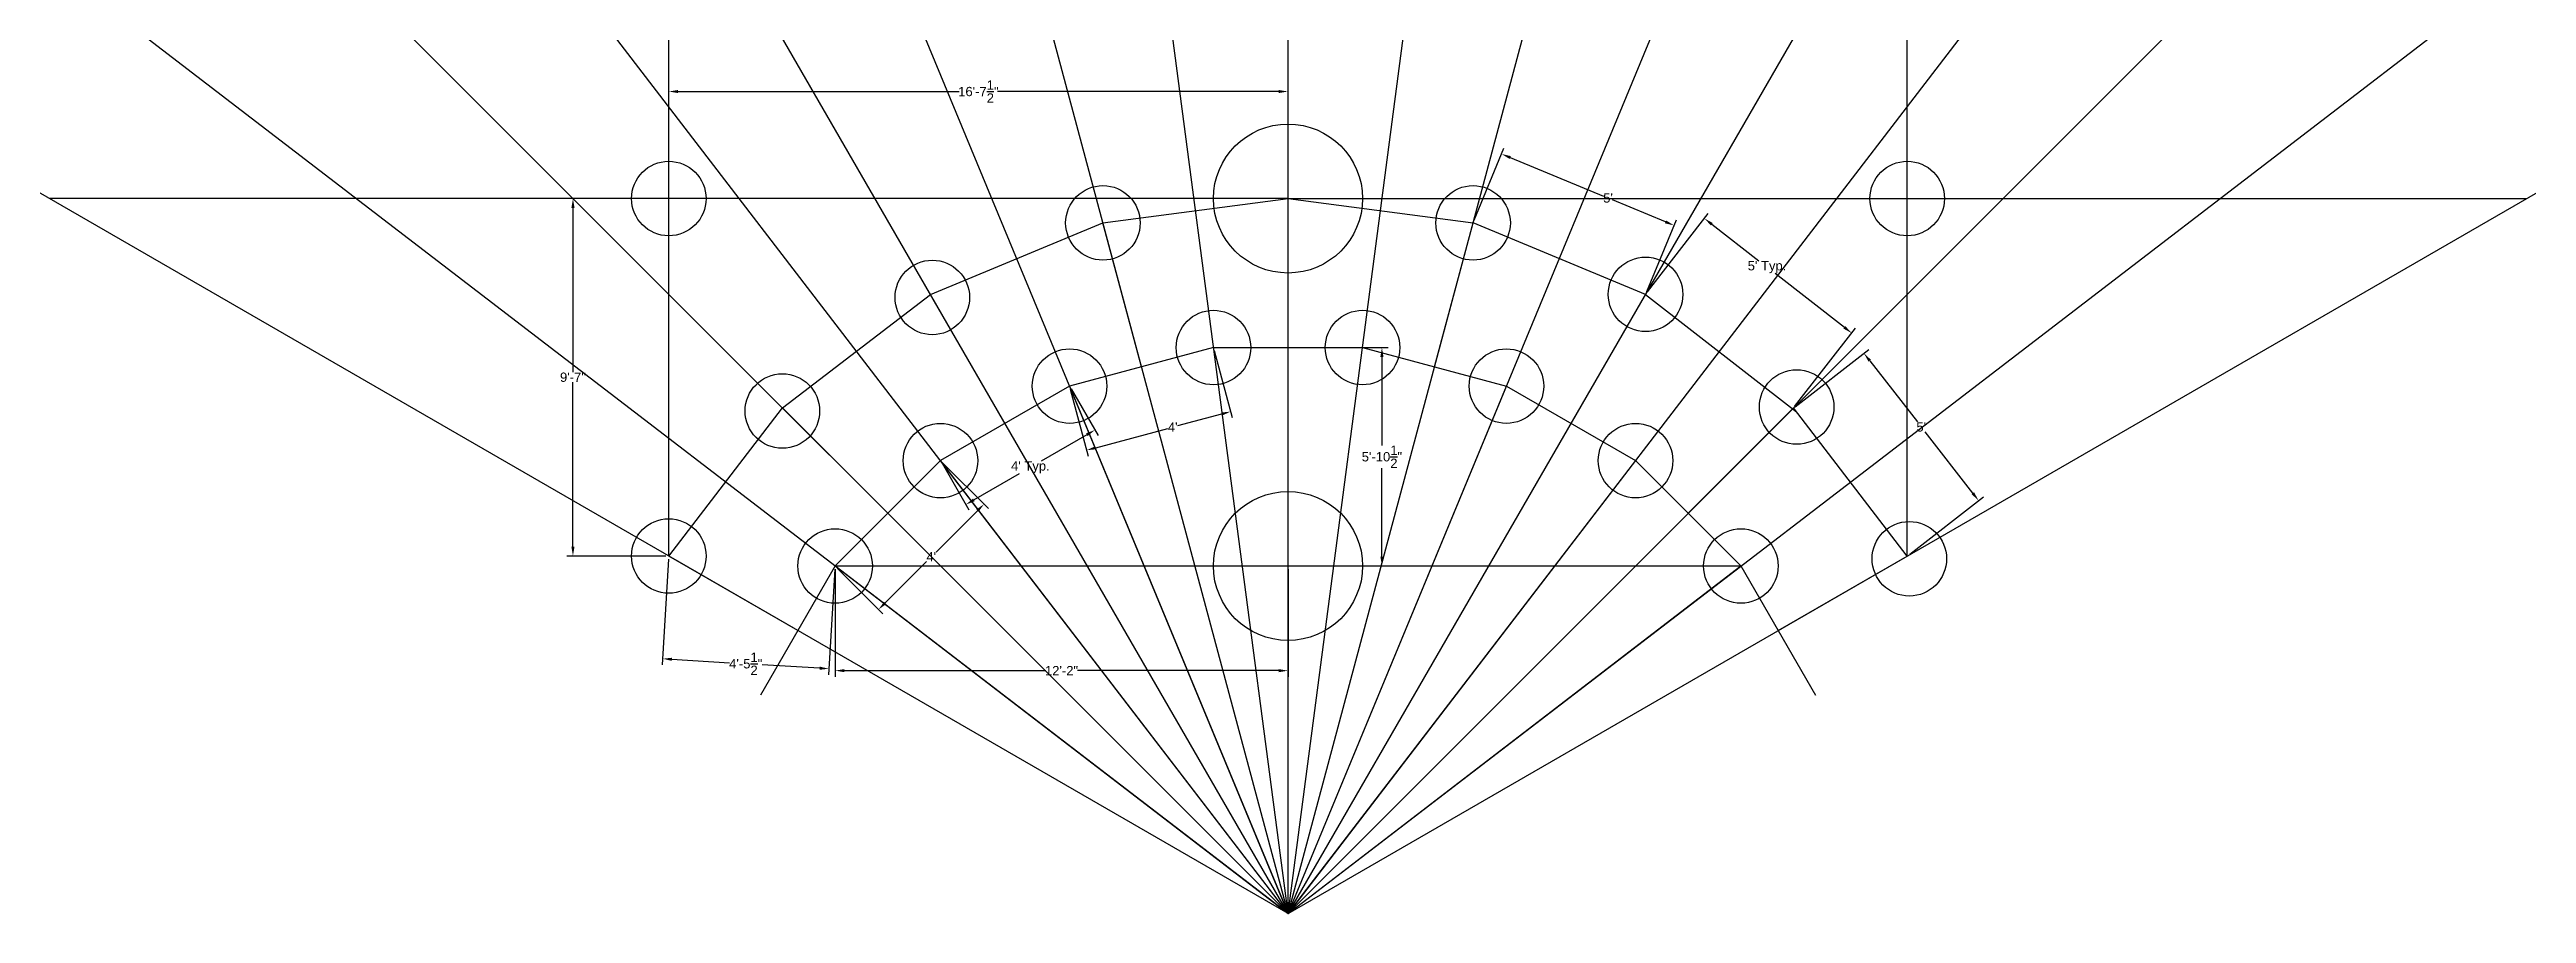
# Model space of a CAD drawing. Header units: feet. Extents: x -399 to 399, y 0 to 278.
import ezdxf

# ---------------------------------------------------------------- set-up
doc = ezdxf.new("R2010")
doc.units = ezdxf.units.FT
doc.header["$MEASUREMENT"] = 0
doc.layers.get('0').update_dxf_attribs({"color": 8})
for name, color, linetype in [('BigTree', 96, 'Continuous'), ('Dimen', 250, 'Continuous'), ('Trees1', 1, 'Continuous'), ('Trees2', 5, 'Continuous'), ('Trees3', 54, 'Continuous'), ('Trees4', 6, 'Continuous')]:
    doc.layers.add(name, color=color, linetype=linetype)
doc.styles.get("Standard").update_dxf_attribs({"font": 'arial.ttf'})
doc.dimstyles.get("Standard").update_dxf_attribs({"dimtxt": 3, "dimasz": 3, "dimexe": 2, "dimexo": 1, "dimgap": 0.09, "dimtad": 0, "dimtih": 1, "dimtoh": 1, "dimdec": 1, "dimrnd": 0.5, "dimzin": 0, "dimdsep": 46, "dimlunit": 4, "dimtxsty": 'Standard', "dimcen": 0.09, "dimadec": 0, "dimazin": 0, "dimtfac": 1, "dimtdec": 1, "dimtofl": 0, "dimtmove": 0, "dimatfit": 3, "dimfxl": 1, "dimtolj": 1, "dimtzin": 0, "dimarcsym": 0})

# ---------------------------------------------------------------- blocks, each defined once
blk = doc.blocks.new('*D1')
at = {"layer": 'Defpoints', "color": 0, "transparency": 16777216}
for p in [(59.61, 222.45), (124.34, 221.64), (115.15, 199.44)]:
    blk.add_point(p, dxfattribs=at)
at = {"layer": 'Dimen', "color": 0, "lineweight": -2, "transparency": 16777216}
for p, q in [((59.99, 223.37), (69.57, 246.5)), ((71.57, 243.5), (101.61, 231.06)), ((121.57, 222.79), (104.55, 229.84)), ((115.53, 200.37), (125.11, 223.49))]:
    blk.add_line(p, q, dxfattribs=at)
at = {"layer": 'Dimen', "color": 0, "transparency": 16777216}
for points in [[(71.76, 243.96), (71.38, 243.04), (68.8, 244.65)], [(121.76, 223.25), (121.38, 222.33), (124.34, 221.64)]]:
    blk.add_solid(points, dxfattribs=at)
at = {"layer": 'Dimen', "color": 0, "transparency": 16777216, "insert": (103.08, 230.45), "char_height": 3, "attachment_point": 5}
blk.add_mtext("\\A1;5'", dxfattribs=at)
blk = doc.blocks.new('*D2')
at = {"layer": 'Defpoints', "color": 0, "transparency": 16777216}
for p in [(-145.87, 111.93), (0, 111.93), (0, 78.22)]:
    blk.add_point(p, dxfattribs=at)
at = {"layer": 'Dimen', "color": 0, "lineweight": -2, "transparency": 16777216}
for p, q in [((-145.87, 110.93), (-145.87, 76.22)), ((0, 110.93), (0, 76.22)), ((-142.87, 78.22), (-78.04, 78.22)), ((-3, 78.22), (-67.84, 78.22))]:
    blk.add_line(p, q, dxfattribs=at)
at = {"layer": 'Dimen', "color": 0, "transparency": 16777216}
for points in [[(-142.87, 78.72), (-142.87, 77.72), (-145.87, 78.22)], [(-3, 78.72), (-3, 77.72), (0, 78.22)]]:
    blk.add_solid(points, dxfattribs=at)
at = {"layer": 'Dimen', "color": 0, "transparency": 16777216, "insert": (-72.94, 78.22), "char_height": 3, "attachment_point": 5}
blk.add_mtext('\\A1;12\'-2"', dxfattribs=at)
blk = doc.blocks.new('*D3')
at = {"layer": 'Defpoints', "color": 0, "transparency": 16777216}
for p in [(-199.44, 115.15), (-145.87, 111.93), (-147.86, 78.83)]:
    blk.add_point(p, dxfattribs=at)
at = {"layer": 'Dimen', "color": 0, "lineweight": -2, "transparency": 16777216}
for p, q in [((-199.5, 114.15), (-201.55, 80.05)), ((-145.93, 110.94), (-147.98, 76.84)), ((-198.44, 81.87), (-179.88, 80.75)), ((-150.86, 79.01), (-169.41, 80.13))]:
    blk.add_line(p, q, dxfattribs=at)
at = {"layer": 'Dimen', "color": 0, "transparency": 16777216}
for points in [[(-198.41, 82.37), (-198.47, 81.37), (-201.43, 82.05)], [(-150.83, 79.51), (-150.89, 78.51), (-147.86, 78.83)]]:
    blk.add_solid(points, dxfattribs=at)
at = {"layer": 'Dimen', "color": 0, "transparency": 16777216, "insert": (-174.65, 80.44), "char_height": 3, "attachment_point": 5}
blk.add_mtext('\\A1;4\'-5{\\H1x;\\S1/2;}"', dxfattribs=at)
blk = doc.blocks.new('*D4')
at = {"layer": 'Defpoints', "color": 0, "transparency": 16777216}
for p in [(0, 182.3), (0, 111.93), (30.25, 111.93)]:
    blk.add_point(p, dxfattribs=at)
at = {"layer": 'Dimen', "color": 0, "lineweight": -2, "transparency": 16777216}
for p, q in [((1, 182.3), (32.25, 182.3)), ((30.25, 179.3), (30.25, 150.74)), ((30.25, 114.93), (30.25, 143.49)), ((1, 111.93), (32.25, 111.93))]:
    blk.add_line(p, q, dxfattribs=at)
at = {"layer": 'Dimen', "color": 0, "transparency": 16777216}
for points in [[(29.75, 179.3), (30.75, 179.3), (30.25, 182.3)], [(29.75, 114.93), (30.75, 114.93), (30.25, 111.93)]]:
    blk.add_solid(points, dxfattribs=at)
at = {"layer": 'Dimen', "color": 0, "transparency": 16777216, "insert": (30.25, 147.12), "char_height": 3, "attachment_point": 5}
blk.add_mtext('\\A1;5\'-10{\\H1x;\\S1/2;}"', dxfattribs=at)
blk = doc.blocks.new('*D5')
at = {"layer": 'Defpoints', "color": 0, "transparency": 16777216}
for p in [(-111.93, 145.87), (-97.92, 131.86), (-145.87, 111.93)]:
    blk.add_point(p, dxfattribs=at)
at = {"layer": 'Dimen', "color": 0, "lineweight": -2, "transparency": 16777216}
for p, q in [((-111.23, 145.17), (-96.51, 130.45)), ((-100.04, 129.74), (-113.36, 116.42)), ((-129.74, 100.04), (-116.42, 113.36)), ((-145.17, 111.23), (-130.45, 96.51))]:
    blk.add_line(p, q, dxfattribs=at)
at = {"layer": 'Dimen', "color": 0, "transparency": 16777216}
for points in [[(-100.4, 130.1), (-99.69, 129.39), (-97.92, 131.86)], [(-130.1, 100.4), (-129.39, 99.69), (-131.86, 97.92)]]:
    blk.add_solid(points, dxfattribs=at)
at = {"layer": 'Dimen', "color": 0, "transparency": 16777216, "insert": (-114.89, 114.89), "char_height": 3, "attachment_point": 5}
blk.add_mtext("\\A1;4'", dxfattribs=at)
blk = doc.blocks.new('*D6')
at = {"layer": 'Defpoints', "color": 0, "transparency": 16777216}
for p in [(-70.36, 169.87), (-62.19, 155.72), (-111.93, 145.87)]:
    blk.add_point(p, dxfattribs=at)
at = {"layer": 'Dimen', "color": 0, "lineweight": -2, "transparency": 16777216}
for p, q in [((-69.86, 169.01), (-61.19, 153.99)), ((-64.79, 154.22), (-79.46, 145.75)), ((-111.43, 145.01), (-102.76, 129.99)), ((-101.17, 133.22), (-86.5, 141.69))]:
    blk.add_line(p, q, dxfattribs=at)
at = {"layer": 'Dimen', "color": 0, "transparency": 16777216}
for points in [[(-65.04, 154.66), (-64.54, 153.79), (-62.19, 155.72)], [(-101.42, 133.66), (-100.92, 132.79), (-103.76, 131.72)]]:
    blk.add_solid(points, dxfattribs=at)
at = {"layer": 'Dimen', "color": 0, "transparency": 16777216, "insert": (-82.98, 143.72), "char_height": 3, "attachment_point": 5}
blk.add_mtext("\\A1;4' Typ.", dxfattribs=at)
blk = doc.blocks.new('*D7')
at = {"layer": 'Defpoints', "color": 0, "transparency": 16777216}
for p in [(-24, 182.3), (-70.36, 169.87), (-18.47, 161.66)]:
    blk.add_point(p, dxfattribs=at)
at = {"layer": 'Dimen', "color": 0, "lineweight": -2, "transparency": 16777216}
for p, q in [((-23.74, 181.33), (-17.95, 159.73)), ((-70.11, 168.91), (-64.32, 147.31)), ((-21.37, 160.89), (-35.6, 157.07)), ((-61.94, 150.02), (-38.66, 156.25))]:
    blk.add_line(p, q, dxfattribs=at)
at = {"layer": 'Dimen', "color": 0, "transparency": 16777216}
for points in [[(-21.5, 161.37), (-21.24, 160.4), (-18.47, 161.66)], [(-62.07, 150.5), (-61.81, 149.53), (-64.84, 149.24)]]:
    blk.add_solid(points, dxfattribs=at)
at = {"layer": 'Dimen', "color": 0, "transparency": 16777216, "insert": (-37.13, 156.66), "char_height": 3, "attachment_point": 5}
blk.add_mtext("\\A1;4'", dxfattribs=at)
blk = doc.blocks.new('*D9')
at = {"layer": 'Defpoints', "color": 0, "transparency": 16777216}
for p in [(115.15, 199.44), (181.55, 186.97), (162.55, 162.55)]:
    blk.add_point(p, dxfattribs=at)
at = {"layer": 'Dimen', "color": 0, "lineweight": -2, "transparency": 16777216}
for p, q in [((115.76, 200.23), (135.38, 225.44)), ((136.52, 222.02), (151.67, 210.23)), ((179.19, 188.81), (156.89, 206.17)), ((163.17, 163.34), (182.78, 188.55))]:
    blk.add_line(p, q, dxfattribs=at)
at = {"layer": 'Dimen', "color": 0, "transparency": 16777216}
for points in [[(136.82, 222.41), (136.21, 221.62), (134.15, 223.86)], [(179.49, 189.21), (178.88, 188.42), (181.55, 186.97)]]:
    blk.add_solid(points, dxfattribs=at)
at = {"layer": 'Dimen', "color": 0, "transparency": 16777216, "insert": (154.28, 208.2), "char_height": 3, "attachment_point": 5}
blk.add_mtext("\\A1;5' Typ.", dxfattribs=at)
blk = doc.blocks.new('*D10')
at = {"layer": 'Defpoints', "color": 0, "transparency": 16777216}
for p in [(162.55, 162.55), (222.41, 133.02), (199.44, 115.15)]:
    blk.add_point(p, dxfattribs=at)
at = {"layer": 'Dimen', "color": 0, "lineweight": -2, "transparency": 16777216}
for p, q in [((163.34, 163.17), (187.1, 181.65)), ((187.36, 178.06), (202.71, 158.34)), ((220.56, 135.39), (205.22, 155.11)), ((200.23, 115.76), (223.99, 134.25))]:
    blk.add_line(p, q, dxfattribs=at)
at = {"layer": 'Dimen', "color": 0, "transparency": 16777216}
for points in [[(187.75, 178.36), (186.97, 177.75), (185.52, 180.42)], [(220.96, 135.69), (220.17, 135.08), (222.41, 133.02)]]:
    blk.add_solid(points, dxfattribs=at)
at = {"layer": 'Dimen', "color": 0, "transparency": 16777216, "insert": (203.96, 156.72), "char_height": 3, "attachment_point": 5}
blk.add_mtext("\\A1;5'", dxfattribs=at)
blk = doc.blocks.new('*D11')
at = {"layer": 'Defpoints', "color": 0, "transparency": 16777216}
for p in [(-230.3, 230.3), (-199.44, 230.3), (-199.44, 115.15)]:
    blk.add_point(p, dxfattribs=at)
at = {"layer": 'Dimen', "color": 0, "lineweight": -2, "transparency": 16777216}
for p, q in [((-200.44, 230.3), (-232.3, 230.3)), ((-230.3, 227.3), (-230.3, 174.35)), ((-230.3, 118.15), (-230.3, 171.1)), ((-200.44, 115.15), (-232.3, 115.15))]:
    blk.add_line(p, q, dxfattribs=at)
at = {"layer": 'Dimen', "color": 0, "transparency": 16777216}
for points in [[(-230.8, 227.3), (-229.8, 227.3), (-230.3, 230.3)], [(-230.8, 118.15), (-229.8, 118.15), (-230.3, 115.15)]]:
    blk.add_solid(points, dxfattribs=at)
at = {"layer": 'Dimen', "color": 0, "transparency": 16777216, "insert": (-230.3, 172.72), "char_height": 3, "attachment_point": 5}
blk.add_mtext('\\A1;9\'-7"', dxfattribs=at)
blk = doc.blocks.new('*D12')
at = {"layer": 'Defpoints', "color": 0, "transparency": 16777216}
for p in [(0, 264.77), (-199.44, 230.3), (0, 230.3)]:
    blk.add_point(p, dxfattribs=at)
at = {"layer": 'Dimen', "color": 0, "lineweight": -2, "transparency": 16777216}
for p, q in [((-199.44, 231.3), (-199.44, 266.77)), ((-196.44, 264.77), (-105.92, 264.77)), ((-3, 264.77), (-93.53, 264.77)), ((0, 231.3), (0, 266.77))]:
    blk.add_line(p, q, dxfattribs=at)
at = {"layer": 'Dimen', "color": 0, "transparency": 16777216}
for points in [[(-196.44, 265.27), (-196.44, 264.27), (-199.44, 264.77)], [(-3, 265.27), (-3, 264.27), (0, 264.77)]]:
    blk.add_solid(points, dxfattribs=at)
at = {"layer": 'Dimen', "color": 0, "transparency": 16777216, "insert": (-99.72, 264.77), "char_height": 3, "attachment_point": 5}
blk.add_mtext('\\A1;16\'-7{\\H1x;\\S1/2;}"', dxfattribs=at)

msp = doc.modelspace()

# ---------------------------------------------------------------- linework, layer by layer
for p, q in [((0, 230.3), (0, 278.3)), ((0, 230.3), (-398.89, 230.3)), ((-59.61, 222.45), (0, 230.3)), ((0, 182.3), (0, 230.3)), ((0, 230.3), (59.61, 222.45)), ((0, 230.3), (398.89, 230.3)), ((-115.15, 199.44), (-59.61, 222.45)), ((-47.18, 176.09), (-59.61, 222.45)), ((-47.18, 176.09), (-59.61, 222.45)), ((47.18, 176.09), (59.61, 222.45)), ((115.15, 199.44), (59.61, 222.45)), ((-162.85, 162.85), (-115.15, 199.44)), ((-91.15, 157.87), (-115.15, 199.44)), ((-91.15, 157.87), (-115.15, 199.44)), ((91.15, 157.87), (115.15, 199.44)), ((115.15, 199.44), (163.83, 161.56)), ((-24, 182.3), (-70.36, 169.87)), ((-24, 182.3), (24, 182.3)), ((24, 182.3), (70.36, 169.87)), ((-70.36, 169.87), (-111.93, 145.87)), ((-70.36, 169.87), (0, 0)), ((0, 0), (70.36, 169.87)), ((70.36, 169.87), (111.93, 145.87)), ((-199.44, 115.15), (-162.85, 162.85)), ((-128.9, 128.9), (-162.85, 162.85)), ((128.9, 128.9), (162.85, 162.85)), ((199.44, 115.15), (162.85, 162.85)), ((-111.93, 145.87), (-145.87, 111.93)), ((0, 0), (-111.93, 145.87)), ((111.93, 145.87), (0, 0)), ((111.93, 145.87), (145.87, 111.93)), ((-157.87, 91.15), (-199.44, 115.15)), ((-145.87, 111.93), (-169.87, 70.36)), ((-145.87, 111.93), (0, 0)), ((-145.87, 111.93), (145.87, 111.93)), ((0, 0), (145.87, 111.93)), ((145.87, 111.93), (169.87, 70.36)), ((157.87, 91.15), (199.44, 115.15))]:
    msp.add_line(p, q)
for p, direction in [((0, 0), (-0.793353, 0.608761)), ((0, 0), (-0.707107, 0.707107)), ((0, 0), (-0.608761, 0.793353)), ((-199.44, 115.15), (0, 1)), ((0, 0), (-0.5, 0.866025)), ((0, 0), (-0.382683, 0.92388)), ((0, 0), (-0.258819, 0.965926)), ((0, 0), (-0.130526, 0.991445)), ((0, 0), (0.130526, 0.991445)), ((0, 0), (0.382683, 0.92388)), ((0, 0), (0.608761, 0.793353)), ((0, 0), (0.793353, 0.608761)), ((0, 0), (0, 1)), ((0, 0), (0.258819, 0.965926)), ((0, 0), (0.5, 0.866025)), ((0, 0), (0.707107, 0.707107)), ((199.44, 115.15), (0, 1)), ((0, 0), (-0.866025, 0.5)), ((0, 0), (0.866025, 0.5))]:
    msp.add_ray(p, direction)
at = {"layer": 'BigTree'}
for centre in [(0, 230.3), (0, 111.93)]:
    msp.add_circle(centre, 24, dxfattribs=at)
at = {"layer": 'Trees1'}
for centre in [(-199.44, 230.3), (199.44, 230.3), (24, 182.3), (-70.36, 169.87), (111.93, 145.87), (-145.87, 111.93)]:
    msp.add_circle(centre, 12, dxfattribs=at)
at = {"layer": 'Trees2'}
for centre in [(-24, 182.3), (70.36, 169.87), (-111.93, 145.87), (145.87, 111.93)]:
    msp.add_circle(centre, 12, dxfattribs=at)
at = {"layer": 'Trees3'}
for centre in [(-59.61, 222.45), (115.15, 199.44), (-162.85, 161.85), (200.12, 114.26)]:
    msp.add_circle(centre, 12, dxfattribs=at)
at = {"layer": 'Trees4'}
for centre in [(59.61, 222.45), (-114.57, 198.44), (163.83, 163.14), (-199.44, 115.15)]:
    msp.add_circle(centre, 12, dxfattribs=at)

# ---------------------------------------------------------------- dimensions: what is measured, and where the dimension line sits
at = {"layer": 'Dimen'}
for base, p1, p2, picture, middle in [((0, 264.77), (-199.44, 230.3), (0, 230.3), '*D12', (-99.72, 264.77)), ((0, 78.22), (-145.87, 111.93), (0, 111.93), '*D2', (-72.94, 78.22))]:
    dim = msp.add_linear_dim(base=base, p1=p1, p2=p2, dimstyle='Standard', dxfattribs=at)
    dim.commit()
    dim.dimension.update_dxf_attribs({"geometry": picture, "text_midpoint": middle, "dimtype": 160})
for base, p1, p2, angle, override, picture, middle in [((124.34, 221.64), (59.61, 222.45), (115.15, 199.44), 337.5, {"dimpost": ''}, '*D1', (103.08, 230.45)), ((181.55, 186.97), (115.15, 199.44), (162.55, 162.55), 322.11058, {"dimpost": ' Typ.'}, '*D9', (154.28, 208.2)), ((-62.19, 155.72), (-111.93, 145.87), (-70.36, 169.87), 30, {"dimpost": ' Typ.'}, '*D6', (-82.98, 143.72))]:
    dim = msp.add_linear_dim(base=base, p1=p1, p2=p2, angle=angle, dimstyle='Standard', override=override, dxfattribs=at)
    dim.commit()
    dim.dimension.update_dxf_attribs({"geometry": picture, "text_midpoint": middle, "dimtype": 161})
dim = msp.add_linear_dim(base=(-230.2981, 230.2981), p1=(-199.444, 115.149), p2=(-199.444, 230.2981), angle=90, dimstyle='Standard', dxfattribs=at)
dim.commit()
dim.dimension.update_dxf_attribs({"geometry": '*D11', "text_midpoint": (-230.2981, 172.7236)})
for base, p1, p2, angle, picture, middle, dimtype in [((-18.47, 161.66), (-70.36, 169.87), (-24, 182.3), 15, '*D7', (-37.13, 156.66), 161), ((30.25, 111.93), (0, 182.3), (0, 111.93), 90, '*D4', (30.25, 147.12), 160), ((-97.92, 131.86), (-145.87, 111.93), (-111.93, 145.87), 45, '*D5', (-114.89, 114.89), 161)]:
    dim = msp.add_linear_dim(base=base, p1=p1, p2=p2, angle=angle, dimstyle='Standard', dxfattribs=at)
    dim.commit()
    dim.dimension.update_dxf_attribs({"geometry": picture, "text_midpoint": middle, "dimtype": dimtype})
for p1, p2, distance, picture, middle in [((162.55, 162.55), (199.44, 115.15), 29.1, '*D10', (203.96, 156.72)), ((-199.44, 115.15), (-145.87, 111.93), -33.16, '*D3', (-174.65, 80.44))]:
    dim = msp.add_aligned_dim(p1=p1, p2=p2, distance=distance, dimstyle='Standard', dxfattribs=at)
    dim.commit()
    dim.dimension.update_dxf_attribs({"geometry": picture, "text_midpoint": middle})

doc.saveas('drawing.dxf')
